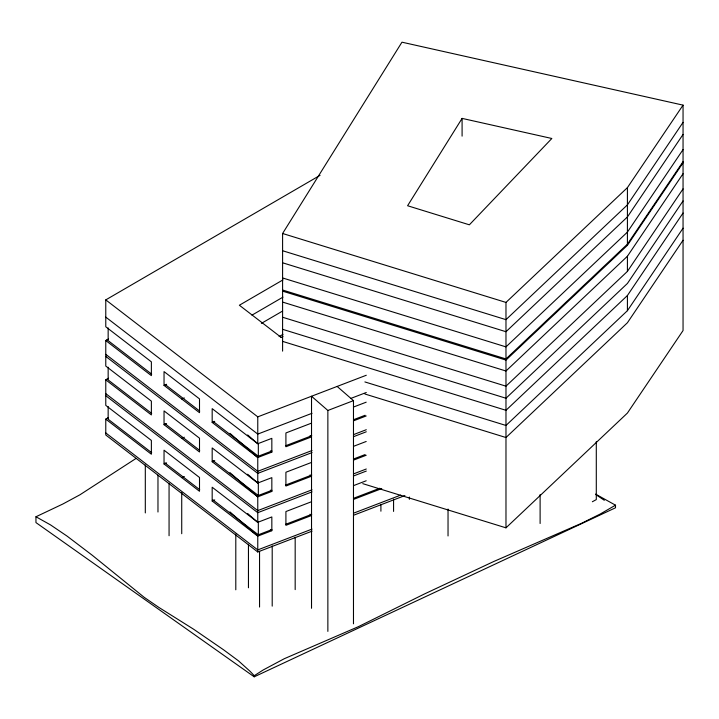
<?xml version="1.0" encoding="UTF-8"?>
<svg xmlns="http://www.w3.org/2000/svg" width="719" height="719" viewBox="0 0 719 719"><rect width="100%" height="100%" fill="white"/><g stroke="black" fill="none" stroke-linecap="round" stroke-linejoin="round"><path stroke-width="1.08" d="M282.594 351.133L282.594 233.495L401.957 42.187L683.05 105.136L683.05 330.551L627.417 413.057L505.978 527.836L362.753 483.644M462.092 118.392L407.592 205.742L469.372 224.813L551.841 138.488L462.092 118.392L462.092 136.134M505.978 527.836L505.978 302.42L627.417 187.641L683.05 105.136M683.05 122.374L627.417 204.87L505.978 319.658L282.594 250.733M683.05 134.435L627.417 216.94L505.978 331.72L282.594 262.794M683.05 149.597L627.417 232.102L505.978 346.882L282.594 277.956M683.05 161.667L627.417 244.163L505.978 358.952L282.594 290.027M282.594 291.15L505.978 360.075L627.417 245.296L683.05 162.791M282.594 302.088L505.978 371.013L627.417 256.234L683.05 173.728M282.594 317.25L505.978 386.175L627.417 271.396L683.05 188.89M683.05 200.952L627.417 283.457L505.978 398.245L282.594 329.32M282.594 341.381L505.978 410.306L627.417 295.527L683.05 213.022M364.893 381.933L505.978 425.468L627.417 310.689L683.05 228.184M683.05 240.245L627.417 322.75L505.978 437.529L364.893 394.003M254.211 676.813L254.211 675.725L263.235 669.955L284.275 658.721L358.413 626.662L424.417 593.984L493.719 561.521L581.698 523.243L600.14 514.076L615.509 505.178L615.509 507.794L254.211 676.813L35.95 522.587L35.95 516.763L62.859 504.01L79.944 494.789L135.972 458.479M108.524 338.955L105.774 340.554L151.376 375.642L151.376 361.855L105.774 326.768L105.774 299.886L320.054 175.337M108.524 378.248L105.774 379.848L105.774 405.354L151.376 440.441L151.376 454.228L105.774 419.141L108.524 417.541M282.971 279.898L239.373 305.233L281.417 337.579M251.965 315.147L282.971 297.127M261.374 323.388L282.612 311.048M279.089 336.6L282.971 334.353M281.03 337.544L282.971 336.42M592.348 501.754L596.294 499.606L596.294 441.637M107.724 339.71L105.774 340.554L105.774 366.061L151.376 401.148L151.376 414.935L105.774 379.848L107.724 379.003M164.04 385.393L199.505 412.688L199.505 398.901L164.04 371.606L164.04 385.393L166.583 384.288M107.724 418.296L105.774 419.141L105.774 434.995L257.77 551.967L312.037 531.17M181.772 399.036L184.316 397.94M164.04 424.686L199.505 451.981L199.505 438.195L164.04 410.9L164.04 424.686L166.583 423.581M212.177 422.43L257.77 457.527L271.836 452.134L271.836 438.347L257.77 443.74L212.177 408.644L212.177 422.43L214.72 421.334M181.772 438.329L184.316 437.233M164.04 463.98L199.505 491.275L199.505 477.488L164.04 450.193L164.04 463.98L166.583 462.874M212.177 461.724L257.77 496.82L271.836 491.428L271.836 477.641L257.77 483.033L212.177 447.937L212.177 461.724L214.72 460.627M181.772 477.623L184.316 476.517M212.177 501.017L257.77 536.113L271.836 530.721L271.836 516.934L257.77 522.327L212.177 487.23L212.177 501.017L214.72 499.912M105.774 299.886L257.77 416.849L366.295 375.255M312.037 413.29L257.77 434.087L105.774 317.115M350.638 398.488L366.295 392.493M311.525 608.292L311.525 396.25L327.864 410.468L353.478 400.645L353.478 623.822M311.525 423.132L285.91 432.955L285.91 446.742L311.525 436.918L310.051 435.651M353.739 406.954L366.196 402.182M213.004 421.334L258.328 456.214L271.935 450.993M285.542 445.78L311.722 435.741M353.595 419.689L365.108 415.276M353.739 420.741L366.196 415.968M312.037 450.516L257.77 471.313L105.774 354.341M353.775 434.519L366.295 429.71M312.037 452.584L257.77 473.381L105.774 356.408M353.775 436.586L366.295 431.786M311.525 462.425L285.91 472.248L285.91 486.035L311.525 476.212L310.051 474.935M353.739 446.247L366.196 441.475M213.004 460.627L258.328 495.499L271.935 490.286M285.542 485.073L311.722 475.034M353.595 458.983L365.108 454.57M353.739 460.034L366.196 455.262M312.037 489.81L257.77 510.607L105.774 393.635M353.775 473.803L366.295 469.004M312.037 491.877L257.77 512.674L105.774 395.702M353.775 475.879L366.295 471.071M311.525 501.718L285.91 511.542L285.91 525.328L311.525 515.505L310.051 514.229M353.739 485.541L366.196 480.768M213.004 499.921L258.328 534.792L271.935 529.579M285.542 524.358L311.722 514.328M353.595 498.276L379.767 488.246M353.739 499.328L381.762 488.587M312.037 529.094L257.77 549.9L105.774 432.928M353.775 513.096L400.726 495.103M353.775 515.164L404.905 495.571M282.594 233.495L505.978 302.42M615.509 505.178L595.548 494.097M35.95 516.763L50.447 524.852L67.074 536.113L92.221 555.23L144.231 597.363L158.728 607.33L193.681 629.26L223.519 649.769L238.438 660.806L249.951 671.195A94.926 49.036 64.7 0 1 254.22 675.725M595.934 494.654L604.32 500.289M151.7 374.159L108.156 340.653L108.156 327.927M165.028 384.413L199.684 411.079M151.7 413.452L108.156 379.947L108.156 367.22M165.028 423.707L199.684 450.373M151.7 452.736L108.156 419.231L108.156 406.505M165.028 463L199.684 489.666M337.139 386.436L353.478 400.645M270.371 450.858L271.836 452.134M247.651 434.932L257.77 443.74L257.77 416.849M229.936 433.323L257.77 457.527L257.77 483.033L247.651 474.225M270.371 490.151L271.836 491.428M229.936 472.608L257.77 496.82L257.77 522.327L247.651 513.519M270.371 529.445L271.836 530.721M229.936 511.901L257.77 536.113L257.77 551.967M627.417 187.641L627.417 245.296M627.417 256.234L627.417 271.396M627.417 295.527L627.417 310.689M540.113 494.51L540.113 523.504M448.036 509.043L448.036 535.961M409.381 497.063L409.381 499.301M393.572 499.148L393.572 511.416M380.908 504.522L380.908 511.209M327.864 410.468L327.864 631.39M295.176 537.219L295.176 589.616M272.204 545.928L272.204 606.135M259.55 551.302L259.55 607.043M258.328 443.488L258.328 456.214M258.328 481.712L258.328 495.499M258.328 522.066L258.328 534.792M248.45 544.301L248.45 587.783M235.796 534.064L235.796 589.805M181.727 492.461L181.727 533.714M169.064 483.339L169.064 535.736M157.973 475.223L157.973 512.018M145.31 464.986L145.31 512.926"/></g></svg>
